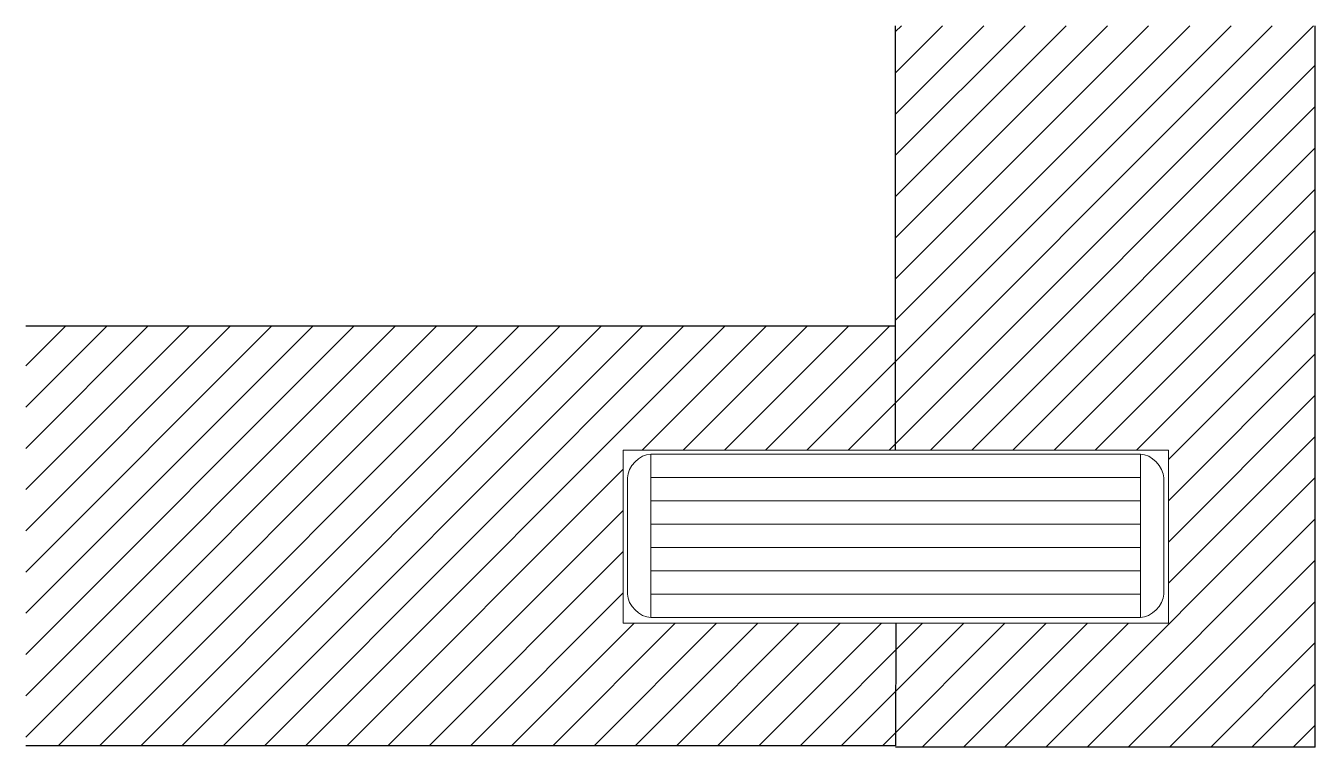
# Model space of a CAD drawing. Header units: millimetres. Extents: x -81 to 6320, y 1460 to 5690.
# Drawn here: x 364.03 to 369.47, y 3374.94 to 3377.98 of the extents above; entities that cross this region are included whole.
import ezdxf

# ---------------------------------------------------------------- set-up
doc = ezdxf.new("R2010")
doc.units = ezdxf.units.MM
doc.linetypes.add('ACAD_ISO02W100', pattern=[15, 12, -3])
for name, color, linetype, lineweight in [('A-FURN', 8, 'Continuous', 18), ('meccanismi', 4, 'Continuous', 18), ('viti', 2, 'Continuous', 18)]:
    doc.layers.add(name, color=color, linetype=linetype, lineweight=lineweight)

msp = doc.modelspace()

# ---------------------------------------------------------------- hatches: boundary and pattern name
at = {"layer": 'meccanismi', "linetype": 'ACAD_ISO02W100'}
h = msp.add_hatch(dxfattribs=at)
h.set_pattern_fill('ANSI31', color=256, scale=0.9831)
h.set_pattern_definition([(45, (358.34851, 3207.68411), (-0.08689458, 0.08689458), [])])
h.paths.add_polyline_path([(364.0275, 3376.7199), (364.0275, 3374.9503), (367.6958, 3374.9503), (367.6966, 3375.467), (366.5469, 3375.467), (366.5469, 3376.1955), (367.6958, 3376.1955), (367.6958, 3376.7199)])
h.paths.add_polyline_path([(367.6958, 3374.9442), (369.4654, 3374.9442), (369.4654, 3377.9845), (367.6958, 3377.9845), (367.6958, 3376.1955), (368.8463, 3376.1955), (368.8463, 3375.467), (367.6966, 3375.467), (367.6958, 3374.9503)])

# ---------------------------------------------------------------- linework, layer by layer
for p, q in [((369.4654, 3374.9442), (369.4654, 3377.9845)), ((364.0275, 3376.7199), (367.6958, 3376.7199)), ((367.6958, 3374.9503), (364.0275, 3374.9503)), ((369.4654, 3374.9442), (367.6958, 3374.9442))]:
    msp.add_line(p, q)
for points in [[(367.6958, 3376.1955), (367.6958, 3377.9845)], [(367.6966, 3375.467), (367.6958, 3374.9503)]]:
    msp.add_lwpolyline(points)
at = {"layer": 'A-FURN', "linetype": 'ACAD_ISO02W100'}
msp.add_lwpolyline([(366.5469, 3376.1955), (368.8463, 3376.1955), (368.8463, 3375.467), (366.5469, 3375.467)], close=True, dxfattribs=at)
at = {"layer": 'viti'}
for p, q in [((366.6635, 3375.491), (366.6635, 3376.1792)), ((366.6635, 3376.1792), (368.728, 3376.1792)), ((368.728, 3375.491), (368.728, 3376.1792)), ((366.5652, 3376.0791), (366.5652, 3375.5893)), ((368.728, 3376.0809), (366.6635, 3376.0809)), ((368.8263, 3376.0791), (368.8263, 3375.5893)), ((366.6635, 3375.9826), (368.728, 3375.9826)), ((368.728, 3375.8843), (366.6635, 3375.8843)), ((366.6635, 3375.786), (368.728, 3375.786)), ((368.728, 3375.6877), (366.6635, 3375.6877)), ((366.6635, 3375.5893), (368.728, 3375.5893)), ((366.6635, 3375.491), (368.728, 3375.491))]:
    msp.add_line(p, q, dxfattribs=at)
for points in [[(366.6635, 3376.1792), (366.6168, 3376.1792), (366.5652, 3376.1259), (366.5652, 3376.0791)], [(368.728, 3376.1792), (368.7748, 3376.1792), (368.8263, 3376.1259), (368.8263, 3376.0791)], [(366.5652, 3375.5893), (366.5652, 3375.543), (366.6172, 3375.491), (366.6635, 3375.491)], [(368.8263, 3375.5893), (368.8263, 3375.543), (368.7744, 3375.491), (368.728, 3375.491)]]:
    msp.add_open_spline(points, degree=3, dxfattribs=at)

doc.saveas('drawing.dxf')
